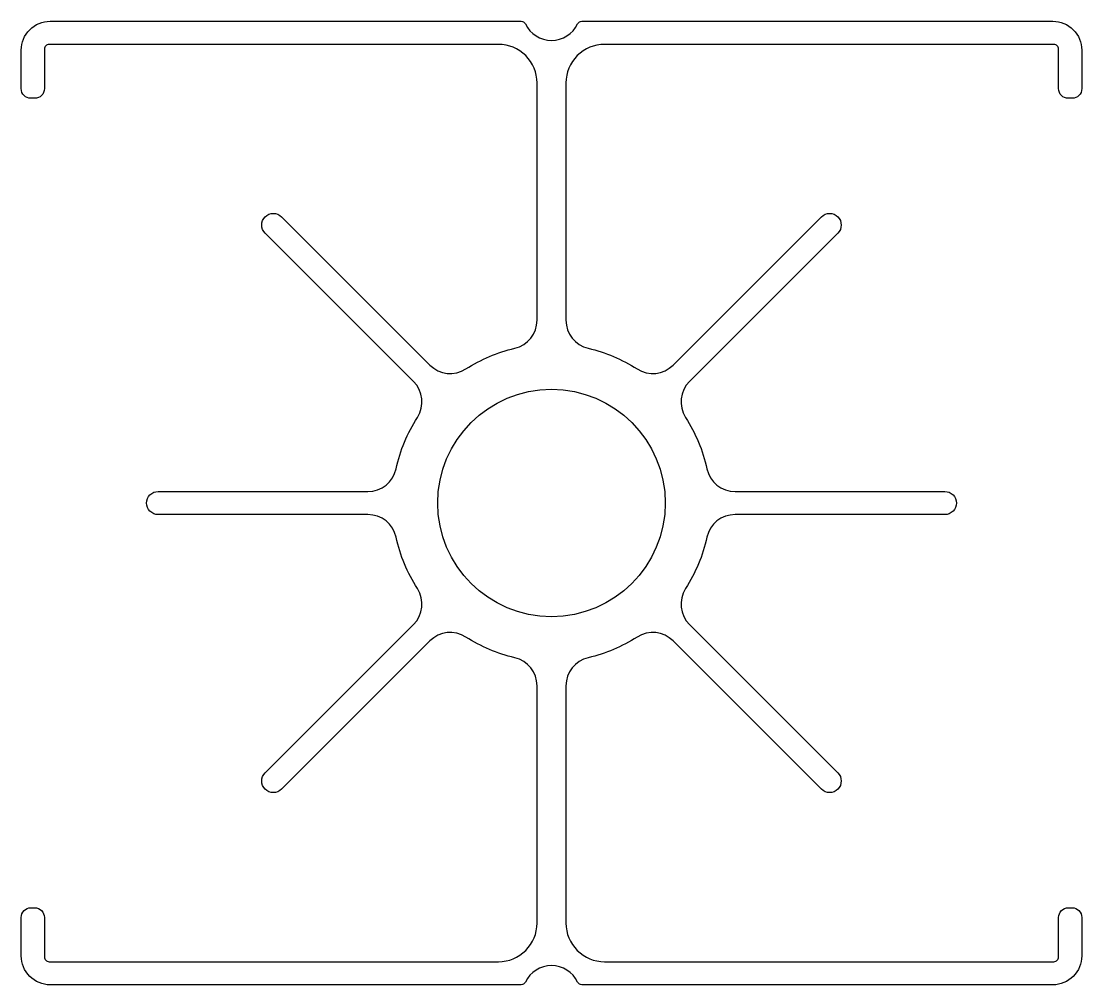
# Model space of a CAD drawing. Extents: x 139.4 to 194.4, y 195.4 to 245.4.
import ezdxf

# ---------------------------------------------------------------- set-up
doc = ezdxf.new("R2010")
doc.units = 0
doc.layers.add('ANA', color=220, linetype='CONTINUOUS')

msp = doc.modelspace()

# ---------------------------------------------------------------- linework, layer by layer
at = {"layer": 'ANA'}
msp.add_lwpolyline([(168.471, 195.353, -0.28969), (168.246, 195.496, 0.632456), (165.535, 195.496, -0.28969), (165.309, 195.353), (140.89, 195.353, -0.414214), (139.39, 196.853), (139.39, 198.853, -0.414214), (139.89, 199.353), (140.09, 199.353, -0.414214), (140.59, 198.853), (140.59, 196.803, 0.414214), (140.84, 196.553), (164.14, 196.553, 0.414214), (166.14, 198.553), (166.14, 210.867, 0.34754), (164.986, 212.326, -0.084058), (162.45, 213.4, 0.351969), (160.582, 213.197), (152.89, 205.504, -0.414214), (152.041, 205.504, -0.414214), (152.041, 206.353), (159.734, 214.045, 0.351969), (159.937, 215.913, -0.088033), (158.834, 218.577, 0.351969), (157.369, 219.753), (146.49, 219.753, -0.414214), (145.89, 220.353, -0.414214), (146.49, 220.953), (157.369, 220.953, 0.351969), (158.834, 222.13, -0.088033), (159.937, 224.794, 0.351969), (159.734, 226.662), (152.041, 234.354, -0.414214), (152.041, 235.203, -0.414214), (152.89, 235.203), (160.582, 227.51, 0.351969), (162.45, 227.307, -0.084058), (164.986, 228.381, 0.34754), (166.14, 229.84), (166.14, 242.153, 0.414214), (164.14, 244.153), (140.84, 244.153, 0.414214), (140.59, 243.903), (140.59, 241.853, -0.414214), (140.09, 241.353), (139.89, 241.353, -0.414214), (139.39, 241.853), (139.39, 243.853, -0.414214), (140.89, 245.353), (165.309, 245.353, -0.28969), (165.535, 245.211, 0.632456), (168.246, 245.211, -0.28969), (168.471, 245.353), (192.89, 245.353, -0.414214), (194.39, 243.853), (194.39, 241.853, -0.414214), (193.89, 241.353), (193.69, 241.353, -0.414214), (193.19, 241.853), (193.19, 243.903, 0.414214), (192.94, 244.153), (169.64, 244.153, 0.414214), (167.64, 242.153), (167.64, 229.84, 0.34754), (168.794, 228.381, -0.084058), (171.33, 227.307, 0.351969), (173.198, 227.51), (180.891, 235.203, -0.414214), (181.739, 235.203, -0.414214), (181.739, 234.354), (174.047, 226.662, 0.351969), (173.843, 224.794, -0.088033), (174.947, 222.13, 0.351969), (176.411, 220.953), (187.29, 220.953, -0.414214), (187.89, 220.353, -0.414214), (187.29, 219.753), (176.411, 219.753, 0.351969), (174.947, 218.577, -0.088033), (173.843, 215.913, 0.351969), (174.047, 214.045), (181.739, 206.353, -0.414214), (181.739, 205.504, -0.414214), (180.891, 205.504), (173.198, 213.197, 0.351969), (171.33, 213.4, -0.084058), (168.794, 212.326, 0.34754), (167.64, 210.867), (167.64, 198.553, 0.414214), (169.64, 196.553), (192.94, 196.553, 0.414214), (193.19, 196.803), (193.19, 198.853, -0.414214), (193.69, 199.353), (193.89, 199.353, -0.414214), (194.39, 198.853), (194.39, 196.853, -0.414214), (192.89, 195.353)], format="xyb", close=True, dxfattribs=at)
msp.add_circle((166.89, 220.353), 5.9, dxfattribs=at)

doc.saveas('drawing.dxf')
